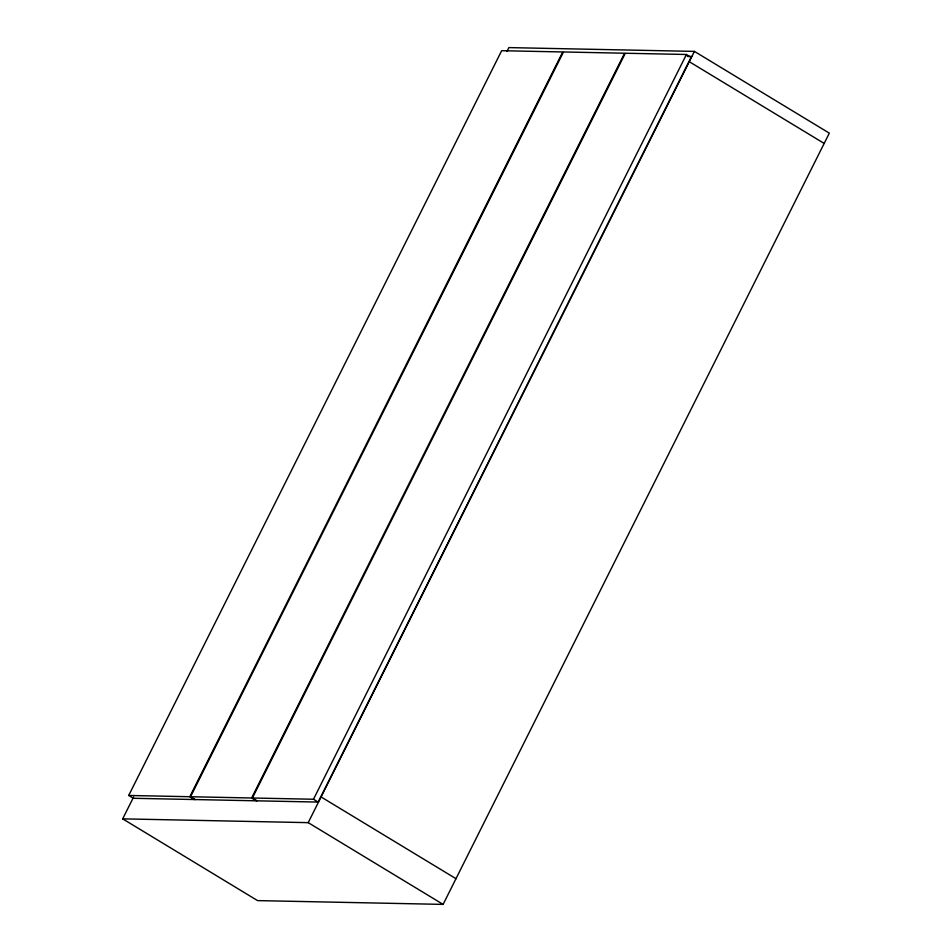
<?xml version="1.0" encoding="UTF-8"?>
<svg xmlns="http://www.w3.org/2000/svg" width="952" height="952" viewBox="0 0 952 952"><rect width="100%" height="100%" fill="white"/><g stroke="black" fill="none" stroke-linecap="round" stroke-linejoin="round"><path stroke-width="1.43" d="M128.698 795.467L501.656 50.706L562.751 51.955L189.805 796.717L128.698 795.467L133.351 798.288M506.964 51.456L508.892 47.6L694.424 51.396L829.323 133.149L443.108 904.4L257.575 900.604L122.677 818.851L133.625 796.991M190.543 796.741L563.489 51.967L624.595 53.217L251.649 797.99L190.543 796.741L195.196 799.561M252.387 798.002L625.333 53.241L686.44 54.49L691.092 57.31L318.135 802.072L313.482 799.252L252.387 798.002L257.04 800.822M313.482 799.252L686.44 54.49M122.677 818.851L308.21 822.647L694.424 51.396M687.427 56.454L691.842 56.537M132.982 798.276L318.515 802.084M689.272 61.69L824.17 143.431M321.086 796.943L455.984 878.696M308.21 822.647L443.108 904.4M251.649 797.99L256.29 800.811M189.805 796.717L194.458 799.537"/></g></svg>
